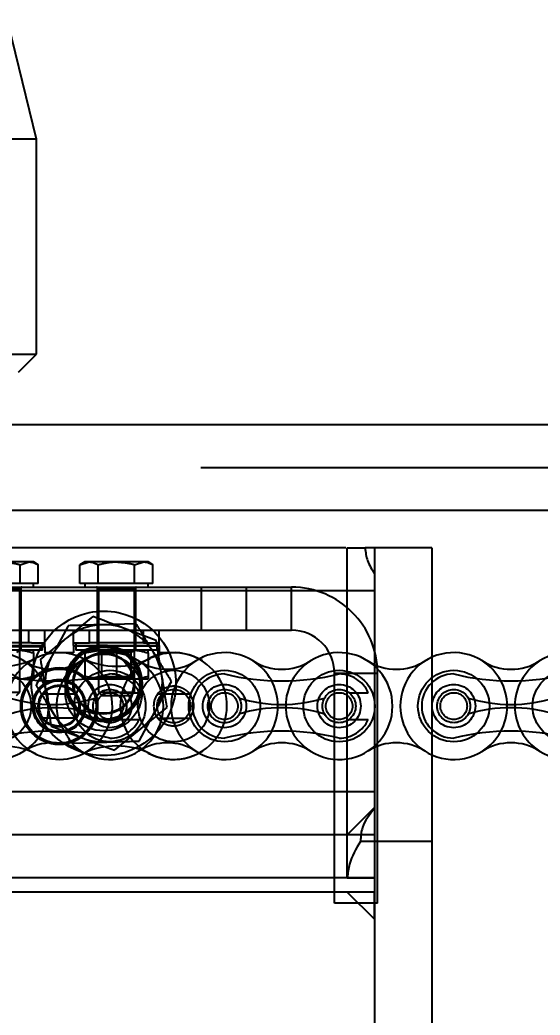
# Model space of a CAD drawing. Header units: metres. Extents: x 0 to 63075, y 0 to 44550.
# Drawn here: x 36154.2 to 36211.9, y 35200.9 to 35311.1 of the extents above; entities that cross this region are included whole.
import ezdxf

# ---------------------------------------------------------------- set-up
doc = ezdxf.new("R2010")
doc.units = ezdxf.units.M
doc.header["$LTSCALE"] = 75
doc.linetypes.add('DASHDOT', pattern=[25.4, 12.7, -6.35, 0, -6.35])
doc.linetypes.add('HIDDEN2', pattern=[4.7625, 3.175, -1.5875])
for name, color, linetype in [('18_COTAS', 7, 'Continuous'), ('SDM', 7, 'Continuous'), ('SFU', 3, 'DASHDOT'), ('SL4', 4, 'Continuous'), ('ST1', 7, 'HIDDEN2')]:
    doc.layers.add(name, color=color, linetype=linetype)
doc.styles.add('ROMANS', font='ROMANS.SHX')
doc.dimstyles.new('75___1-75', dxfattribs={"dimscale": 75, "dimtxt": 2.5, "dimasz": 2, "dimexe": 1.5, "dimexo": 1, "dimgap": 0.5, "dimtad": 1, "dimdec": 0, "dimzin": 12, "dimtxsty": 'ROMANS', "dimcen": 0, "dimclrd": 256, "dimclre": 256, "dimclrt": 3, "dimazin": 3, "dimtfac": 1, "dimtdec": 0, "dimtmove": 0, "dimatfit": 0, "dimfxl": 1, "dimlwd": -1, "dimlwe": -1, "dimarcsym": 0})

# ---------------------------------------------------------------- blocks, each defined once
blk = doc.blocks.new('*D31')
at = {"layer": 'Defpoints', "color": 0, "transparency": 16777216}
for p in [(35812.3, 35690.51), (35812.3, 35271.03), (40486.78, 35271.03)]:
    blk.add_point(p, dxfattribs=at)
at = {"layer": 'SDM', "transparency": 16777216}
for p, q in [((35812.3, 35346.03), (35812.3, 35803.01)), ((40486.78, 35346.03), (40486.78, 35803.01)), ((40336.78, 35690.51), (35962.3, 35690.51))]:
    blk.add_line(p, q, dxfattribs=at)
for points in [[(35962.3, 35715.51), (35962.3, 35665.51), (35812.3, 35690.51)], [(40336.78, 35715.51), (40336.78, 35665.51), (40486.78, 35690.51)]]:
    blk.add_solid(points, dxfattribs=at)
at = {"layer": 'SDM', "color": 3, "transparency": 16777216, "insert": (38149.54, 35821.76), "char_height": 187.5, "attachment_point": 5, "style": 'ROMANS'}
blk.add_mtext('4674', dxfattribs=at)
blk = doc.blocks.new('*D29')
at = {"layer": '18_COTAS', "transparency": 16777216}
for p, q in [((35812.3, 35346.03), (35812.3, 36814.27)), ((37225.01, 36776.77), (37225.01, 36814.27)), ((35962.3, 36701.77), (37075.01, 36701.77))]:
    blk.add_line(p, q, dxfattribs=at)
for points in [[(35962.3, 36726.77), (35962.3, 36676.77), (35812.3, 36701.77)], [(37075.01, 36726.77), (37075.01, 36676.77), (37225.01, 36701.77)]]:
    blk.add_solid(points, dxfattribs=at)
at = {"layer": 'Defpoints', "color": 0, "transparency": 16777216}
for p in [(37225.01, 36701.77), (37225.01, 36701.77), (35812.3, 35271.03)]:
    blk.add_point(p, dxfattribs=at)
at = {"layer": '18_COTAS', "color": 3, "transparency": 16777216, "insert": (36518.66, 36833.02), "char_height": 187.5, "attachment_point": 5, "style": 'ROMANS'}
blk.add_mtext('1413', dxfattribs=at)
blk = doc.blocks.new('A$Ce03ead7b')
at = {"layer": 'SFU'}
for p, q in [((343.75, 1756.95), (340.65, 1769.65)), ((343.75, 1756.95), (308.15, 1756.95)), ((343.75, 1733.15), (343.75, 1756.95)), ((308.15, 1733.15), (343.75, 1733.15)), ((341.75, 1731.15), (343.75, 1733.15)), ((342.93, 1710.15), (339.9, 1710.15)), ((341.92, 1709.84), (342.93, 1710.15)), ((343.4, 1710.15), (342.93, 1710.15)), ((343.94, 1709.84), (343.4, 1710.15)), ((348.56, 1709.84), (349.57, 1710.15)), ((349.1, 1710.15), (348.56, 1709.84)), ((349.57, 1710.15), (349.1, 1710.15)), ((352.6, 1710.15), (349.57, 1710.15)), ((355.63, 1710.15), (352.6, 1710.15)), ((354.62, 1709.84), (355.63, 1710.15)), ((356.1, 1710.15), (355.63, 1710.15)), ((356.64, 1709.84), (356.1, 1710.15)), ((341.92, 1707.75), (341.92, 1709.84)), ((343.94, 1707.75), (343.94, 1709.84)), ((348.56, 1707.75), (348.56, 1709.84)), ((350.58, 1707.75), (350.58, 1709.84)), ((354.62, 1707.75), (354.62, 1709.84)), ((356.64, 1707.75), (356.64, 1709.84)), ((254.29, 1707.35), (362.01, 1707.35)), ((341.9, 1707.15), (337.9, 1707.15)), ((341.92, 1707.75), (339.9, 1707.75)), ((341.9, 1695.74), (341.9, 1707.15)), ((342.93, 1707.75), (341.92, 1707.75)), ((342.05, 1702.59), (342.05, 1707.35)), ((343.94, 1707.75), (342.93, 1707.75)), ((343.4, 1707.35), (343.4, 1707.75)), ((349.57, 1707.75), (348.56, 1707.75)), ((349.1, 1707.75), (349.1, 1707.35)), ((350.58, 1707.75), (349.57, 1707.75)), ((350.45, 1707.35), (350.45, 1702.59)), ((352.6, 1707.75), (350.58, 1707.75)), ((354.6, 1707.15), (350.6, 1707.15)), ((350.6, 1707.15), (350.6, 1695.74)), ((354.62, 1707.75), (352.6, 1707.75)), ((354.6, 1695.74), (354.6, 1707.15)), ((355.63, 1707.75), (354.62, 1707.75)), ((354.75, 1702.59), (354.75, 1707.35)), ((356.64, 1707.75), (355.63, 1707.75)), ((356.1, 1707.35), (356.1, 1707.75)), ((362.01, 1702.59), (362.01, 1707.35)), ((362.01, 1707.35), (367.01, 1707.35)), ((367.01, 1702.59), (367.01, 1707.35)), ((367.01, 1707.35), (372.01, 1707.35)), ((372.01, 1702.59), (372.01, 1707.35)), ((254.29, 1702.59), (362.01, 1702.59)), ((342.05, 1701.19), (342.05, 1702.59)), ((342.9, 1701.19), (342.9, 1702.59)), ((344.65, 1701.19), (344.65, 1702.59)), ((347.85, 1701.19), (347.85, 1702.59)), ((349.6, 1701.19), (349.6, 1702.59)), ((350.45, 1702.59), (350.45, 1701.19)), ((354.75, 1701.19), (354.75, 1702.59)), ((355.6, 1701.19), (355.6, 1702.59)), ((357.35, 1701.19), (357.35, 1702.59)), ((362.01, 1702.59), (367.01, 1702.59)), ((367.01, 1702.59), (372.01, 1702.59)), ((344.65, 1700.84), (335.15, 1700.84)), ((344.65, 1700.75), (335.15, 1700.75)), ((344.4, 1700.39), (335.4, 1700.39)), ((343.18, 1701.19), (336.61, 1701.19)), ((341.9, 1700.36), (337.9, 1700.36)), ((341.55, 1700.12), (341.9, 1700.36)), ((341.9, 1700.36), (341.9, 1700.39)), ((342.05, 1700.39), (342.05, 1701.19)), ((343.18, 1701.19), (344.65, 1701.19)), ((344.4, 1700.39), (344.4, 1701.19)), ((344.65, 1700.75), (344.65, 1701.19)), ((344.65, 1700.75), (344.65, 1700.09)), ((347.85, 1701.19), (349.6, 1701.19)), ((347.85, 1700.88), (347.85, 1701.19)), ((347.85, 1700.88), (357.35, 1700.88)), ((347.85, 1700.88), (347.85, 1700.09)), ((347.85, 1700.84), (357.35, 1700.84)), ((348.1, 1701.19), (348.1, 1700.39)), ((357.1, 1700.39), (348.1, 1700.39)), ((349.1, 1700.08), (350.85, 1700.39)), ((355.6, 1701.19), (349.6, 1701.19)), ((350.45, 1701.19), (350.45, 1700.39)), ((350.6, 1700.39), (350.95, 1700.14)), ((350.6, 1700.39), (350.6, 1700.36)), ((354.6, 1700.36), (350.6, 1700.36)), ((350.6, 1700.36), (350.95, 1700.12)), ((354.25, 1700.14), (350.95, 1700.14)), ((350.95, 1700.14), (350.95, 1700.12)), ((354.25, 1700.12), (350.95, 1700.12)), ((350.95, 1700.12), (350.95, 1697.44)), ((352.6, 1700.08), (354.35, 1700.39)), ((354.25, 1700.14), (354.6, 1700.39)), ((354.25, 1700.12), (354.6, 1700.36)), ((354.25, 1700.12), (354.25, 1700.14)), ((354.25, 1697.44), (354.25, 1700.12)), ((354.6, 1700.36), (354.6, 1700.39)), ((354.75, 1700.39), (354.75, 1701.19)), ((355.6, 1701.19), (357.35, 1701.19)), ((357.1, 1700.39), (357.1, 1701.19)), ((357.35, 1700.88), (357.35, 1701.19)), ((357.35, 1700.88), (357.35, 1700.09)), ((343.4, 1700.08), (343.4, 1697.5)), ((346.25, 1700.09), (344.65, 1700.09)), ((347.85, 1700.09), (346.25, 1700.09)), ((349.1, 1700.08), (349.1, 1697.5)), ((352.6, 1700.08), (352.6, 1697.5)), ((356.1, 1700.08), (356.1, 1697.5)), ((358.95, 1700.09), (357.35, 1700.09)), ((341.9, 1697.19), (341.55, 1697.44)), ((341.65, 1697.19), (343.4, 1697.19)), ((349.1, 1697.5), (350.85, 1697.19)), ((349.1, 1697.19), (350.85, 1697.19)), ((350.95, 1697.46), (350.6, 1697.22)), ((350.95, 1697.44), (350.6, 1697.19)), ((350.6, 1697.22), (354.6, 1697.22)), ((350.85, 1697.19), (354.35, 1697.19)), ((350.95, 1697.46), (354.25, 1697.46)), ((350.95, 1697.44), (354.25, 1697.44)), ((352.6, 1697.5), (354.35, 1697.19)), ((354.6, 1697.22), (354.25, 1697.46)), ((354.6, 1697.19), (354.25, 1697.44)), ((354.35, 1697.19), (356.1, 1697.19)), ((376.77, 1697.83), (381.53, 1697.83)), ((376.77, 1672.35), (376.77, 1697.83)), ((381.53, 1672.35), (381.53, 1697.83)), ((337.9, 1695.74), (341.9, 1695.74)), ((341.51, 1695.35), (341.9, 1695.74)), ((350.6, 1695.74), (354.6, 1695.74)), ((350.6, 1695.74), (350.99, 1695.35)), ((354.21, 1695.35), (354.6, 1695.74)), ((360.73, 1695.52), (360.55, 1695.73)), ((348.03, 1695.52), (344.47, 1695.52)), ((350.99, 1695.35), (354.21, 1695.35)), ((357.26, 1695.64), (357.17, 1695.52)), ((360.73, 1695.52), (357.17, 1695.52)), ((348.03, 1692.85), (344.47, 1692.85)), ((344.56, 1692.74), (344.47, 1692.85)), ((348.03, 1692.85), (347.85, 1692.65)), ((357.17, 1692.85), (360.73, 1692.85)), ((381.53, 1672.35), (376.77, 1672.35))]:
    blk.add_line(p, q, dxfattribs=at)
at = {"layer": 'SFU', "flags": 128}
for points in [[(358.95, 1700.09), (357.74, 1699.97), (356.33, 1699.48)], [(344.47, 1695.52), (344.67, 1695.76), (344.78, 1695.87)], [(357.17, 1692.85), (357.37, 1692.62), (357.48, 1692.51)]]:
    blk.add_lwpolyline(points, dxfattribs=at)
at = {"layer": 'SFU'}
for centre, radius in [((346.25, 1694.19), 4.26), ((346.25, 1694.19), 4.1), ((346.25, 1694.19), 4.1), ((346.25, 1694.19), 4.1), ((346.25, 1694.19), 4.1), ((358.95, 1694.19), 3.96), ((346.25, 1694.19), 2.95), ((346.25, 1694.19), 2.89), ((346.25, 1694.19), 2.8), ((346.25, 1694.19), 2.31), ((358.95, 1694.19), 1.85)]:
    blk.add_circle(centre, radius, dxfattribs=at)
for centre, radius, start, end in [((342.1, 1707.15), 0.2, 90, 180), ((350.4, 1707.15), 0.2, 0, 90), ((354.8, 1707.15), 0.2, 90, 180), ((372.01, 1697.83), 9.52, 0, 90), ((372.01, 1697.83), 4.76, 0, 90), ((339.9, 1707), 8.4, 243.6408, 296.3592), ((346.25, 1694.19), 5.9, 90, 296.3592), ((346.25, 1694.19), 5.9, 296.3592, 90), ((352.6, 1707), 8.4, 243.6408, 296.3592), ((358.95, 1694.19), 5.92, 57.5667, 302.4333), ((358.95, 1694.19), 5.9, 243.6408, 90), ((346.25, 1694.19), 2.23, 143.1301, 216.8699), ((346.25, 1694.19), 2.22, 323.1301, 36.8699), ((358.95, 1694.19), 2.23, 143.1301, 216.8699), ((358.95, 1694.19), 2.22, 323.1301, 36.8699), ((339.9, 1681.38), 8.4, 63.6408, 116.3592), ((352.6, 1681.38), 8.4, 63.6408, 116.3592)]:
    blk.add_arc(centre, radius, start, end, dxfattribs=at)
for points, knots in [([(339.9, 1710.15), (340.45, 1710.11), (341.13, 1710.06), (341.79, 1709.88), (341.92, 1709.84)], [0, 0, 0, 0, 0.801725, 1, 1, 1, 1]), ([(342.93, 1710.15), (342.95, 1710.15), (343.29, 1710.15), (343.63, 1709.99), (343.94, 1709.84)], [0, 0, 0, 0, 0.070174, 1, 1, 1, 1]), ([(349.57, 1710.15), (349.59, 1710.15), (349.93, 1710.15), (350.27, 1709.99), (350.58, 1709.84)], [0, 0, 0, 0, 0.070174, 1, 1, 1, 1]), ([(350.58, 1709.84), (351.1, 1709.97), (351.76, 1710.14), (352.45, 1710.15), (352.6, 1710.15)], [0, 0, 0, 0, 0.778131, 1, 1, 1, 1]), ([(352.6, 1710.15), (353.15, 1710.11), (353.83, 1710.06), (354.49, 1709.88), (354.62, 1709.84)], [0, 0, 0, 0, 0.801725, 1, 1, 1, 1]), ([(355.63, 1710.15), (355.65, 1710.15), (355.99, 1710.15), (356.33, 1709.99), (356.64, 1709.84)], [0, 0, 0, 0, 0.070174, 1, 1, 1, 1]), ([(341.65, 1700.39), (341.69, 1700.39), (342.28, 1700.39), (342.86, 1700.23), (343.4, 1700.08)], [0, 0, 0, 0, 0.0701742, 1, 1, 1, 1]), ([(343.4, 1700.08), (343.4, 1700.12), (343.4, 1700.31), (343.4, 1700.35), (343.4, 1700.39)], [0, 0, 0, 0, 0.257551, 1, 1, 1, 1]), ([(349.1, 1700.08), (349.1, 1700.12), (349.1, 1700.31), (349.1, 1700.35), (349.1, 1700.39)], [0, 0, 0, 0, 0.257551, 1, 1, 1, 1]), ([(350.85, 1700.39), (350.89, 1700.39), (351.48, 1700.39), (352.06, 1700.23), (352.6, 1700.08)], [0, 0, 0, 0, 0.070174, 1, 1, 1, 1]), ([(354.35, 1700.39), (354.39, 1700.39), (354.98, 1700.39), (355.56, 1700.23), (356.1, 1700.08)], [0, 0, 0, 0, 0.0701742, 1, 1, 1, 1]), ([(356.1, 1700.08), (356.1, 1700.12), (356.1, 1700.31), (356.1, 1700.35), (356.1, 1700.39)], [0, 0, 0, 0, 0.257551, 1, 1, 1, 1]), ([(341.65, 1697.19), (341.69, 1697.19), (342.28, 1697.19), (342.86, 1697.35), (343.4, 1697.5)], [0, 0, 0, 0, 0.0701742, 1, 1, 1, 1]), ([(343.4, 1697.5), (343.4, 1697.46), (343.4, 1697.27), (343.4, 1697.23), (343.4, 1697.19)], [0, 0, 0, 0, 0.257551, 1, 1, 1, 1]), ([(349.1, 1697.5), (349.1, 1697.46), (349.1, 1697.27), (349.1, 1697.23), (349.1, 1697.19)], [0, 0, 0, 0, 0.257551, 1, 1, 1, 1]), ([(350.85, 1697.19), (350.89, 1697.19), (351.48, 1697.19), (352.06, 1697.35), (352.6, 1697.5)], [0, 0, 0, 0, 0.070174, 1, 1, 1, 1]), ([(354.35, 1697.19), (354.39, 1697.19), (354.98, 1697.19), (355.56, 1697.35), (356.1, 1697.5)], [0, 0, 0, 0, 0.0701742, 1, 1, 1, 1]), ([(356.1, 1697.5), (356.1, 1697.46), (356.1, 1697.27), (356.1, 1697.23), (356.1, 1697.19)], [0, 0, 0, 0, 0.257551, 1, 1, 1, 1]), ([(344.47, 1695.52), (344.58, 1695.65), (344.8, 1695.91), (345.24, 1696.19), (345.73, 1696.37), (346.25, 1696.44), (346.77, 1696.37), (347.26, 1696.19), (347.7, 1695.91), (347.92, 1695.65), (348.03, 1695.52)], [0, 0, 0, 0, 0.130043, 0.255982, 0.379107, 0.5, 0.620893, 0.744018, 0.869957, 1, 1, 1, 1]), ([(357.17, 1695.52), (357.28, 1695.65), (357.5, 1695.91), (357.94, 1696.19), (358.43, 1696.37), (358.95, 1696.44), (359.47, 1696.37), (359.96, 1696.19), (360.4, 1695.91), (360.62, 1695.65), (360.73, 1695.52)], [0, 0, 0, 0, 0.130043, 0.255982, 0.379107, 0.5, 0.620893, 0.744018, 0.869957, 1, 1, 1, 1]), ([(348.03, 1692.85), (347.92, 1692.73), (347.7, 1692.47), (347.26, 1692.19), (346.77, 1692.01), (346.25, 1691.94), (345.73, 1692.01), (345.24, 1692.19), (344.8, 1692.47), (344.58, 1692.73), (344.47, 1692.85)], [0, 0, 0, 0, 0.130043, 0.255982, 0.379107, 0.5, 0.620893, 0.744018, 0.869957, 1, 1, 1, 1]), ([(360.73, 1692.85), (360.62, 1692.73), (360.4, 1692.47), (359.96, 1692.19), (359.47, 1692.01), (358.95, 1691.94), (358.43, 1692.01), (357.94, 1692.19), (357.5, 1692.47), (357.28, 1692.73), (357.17, 1692.85)], [0, 0, 0, 0, 0.130043, 0.255982, 0.379107, 0.5, 0.620893, 0.744018, 0.869957, 1, 1, 1, 1])]:
    blk.add_open_spline(points, degree=3, knots=knots, dxfattribs=at)
at = {"layer": 'SL4'}
for p, q in [((285.02, 1725.35), (1004.76, 1725.35)), ((1004.76, 1715.83), (296.87, 1715.83)), ((378.02, 1711.7), (301.19, 1711.7)), ((378.19, 1706.94), (378.19, 1711.7)), ((381.19, 1711.7), (380.16, 1711.7)), ((381.19, 1711.7), (381.19, 1708.88)), ((387.54, 1711.7), (381.19, 1711.7)), ((381.19, 1711.7), (381.19, 1679.2)), ((387.54, 1711.7), (387.54, 1679.2)), ((378.19, 1706.94), (305.7, 1706.94)), ((381.19, 1706.94), (378.19, 1706.94)), ((378.19, 1684.71), (378.19, 1706.94)), ((350, 1704.11), (347.09, 1701.74)), ((357.02, 1701.44), (353.51, 1702.77)), ((345.37, 1691.96), (348.88, 1690.63)), ((352.38, 1689.29), (355.3, 1691.66)), ((378.19, 1684.71), (326.19, 1684.71)), ((378.19, 1679.95), (378.19, 1684.71)), ((381.19, 1684.71), (378.19, 1684.71)), ((378.19, 1679.95), (381.19, 1682.95)), ((381.19, 1682.86), (381.19, 1679.2)), ((378.19, 1679.95), (324.21, 1679.95)), ((378.19, 1675.19), (378.19, 1679.95)), ((381.19, 1679.2), (379.66, 1679.2)), ((381.19, 1679.2), (381.19, 1675.19)), ((387.54, 1679.2), (381.19, 1679.2)), ((381.19, 1679.2), (381.19, 1567.5)), ((387.54, 1679.2), (387.54, 1567.5)), ((381.19, 1675.19), (326.5, 1675.19)), ((378.19, 1675.19), (381.19, 1675.19)), ((381.19, 1675.19), (381.19, 1673.6)), ((381.19, 1673.6), (327.22, 1673.6)), ((378.19, 1673.6), (381.19, 1670.6)), ((381.19, 1673.6), (378.19, 1673.6)), ((381.19, 1670.6), (381.19, 1673.6))]:
    blk.add_line(p, q, dxfattribs=at)
for start, end in [(69.1229, 129.1229), (9.1229, 69.1229), (129.1229, 189.1229), (309.1229, 9.1229), (189.1229, 249.1229), (249.1229, 309.1229)]:
    blk.add_arc((351.19, 1696.7), 6.5, start, end, dxfattribs=at)
for points, knots in [([(378.19, 1711.7), (378.26, 1711.7), (378.39, 1711.7), (379.19, 1711.7), (379.84, 1711.7), (380.16, 1711.7)], [0, 0, 0, 0, 0.331384, 0.661532, 1, 1, 1, 1]), ([(380.16, 1711.7), (380.21, 1711.22), (380.32, 1710.24), (380.9, 1709.34), (381.19, 1708.88)], [0, 0, 0, 0, 0.485291, 1, 1, 1, 1]), ([(353.51, 1702.77), (353.43, 1702.8), (352.24, 1703.26), (351.08, 1703.7), (350, 1704.11)], [0, 0, 0, 0, 0.070215, 1, 1, 1, 1]), ([(347.09, 1701.74), (347.02, 1701.69), (346.04, 1700.89), (345.08, 1700.1), (344.18, 1699.37)], [0, 0, 0, 0, 0.070215, 1, 1, 1, 1]), ([(357.61, 1697.73), (357.56, 1698.03), (357.36, 1699.29), (357.17, 1700.51), (357.02, 1701.44)], [0, 0, 0, 0, 0.241851, 1, 1, 1, 1]), ([(344.18, 1699.37), (344.33, 1698.45), (344.53, 1697.23), (344.73, 1695.97), (344.78, 1695.67)], [0, 0, 0, 0, 0.7581486, 1, 1, 1, 1]), ([(358.21, 1694.03), (358.16, 1694.3), (357.97, 1695.5), (357.77, 1696.76), (357.61, 1697.73)], [0, 0, 0, 0, 0.223713, 1, 1, 1, 1]), ([(344.78, 1695.67), (344.93, 1694.7), (345.13, 1693.44), (345.33, 1692.23), (345.37, 1691.96)], [0, 0, 0, 0, 0.776287, 1, 1, 1, 1]), ([(355.3, 1691.66), (355.36, 1691.71), (356.35, 1692.51), (357.31, 1693.3), (358.21, 1694.03)], [0, 0, 0, 0, 0.070215, 1, 1, 1, 1]), ([(348.88, 1690.63), (348.96, 1690.6), (350.14, 1690.14), (351.31, 1689.7), (352.38, 1689.29)], [0, 0, 0, 0, 0.070215, 1, 1, 1, 1]), ([(381.19, 1682.86), (380.65, 1682.18), (379.75, 1681.03), (379.68, 1679.73), (379.66, 1679.2)], [0, 0, 0, 0, 0.595978, 1, 1, 1, 1]), ([(379.66, 1679.2), (379.16, 1678.39), (378.39, 1677.14), (378.25, 1675.7), (378.19, 1675.19)], [0, 0, 0, 0, 0.648144, 1, 1, 1, 1])]:
    blk.add_open_spline(points, degree=3, knots=knots, dxfattribs=at)
at = {"layer": 'ST1'}
for p, q in [((4.76, 1720.59), (1004.76, 1720.59)), ((1004.76, 1715.83), (4.76, 1715.83)), ((381.19, 1706.94), (86.44, 1706.94)), ((381.19, 1706.94), (378.19, 1706.94)), ((347.26, 1703.09), (345.47, 1699.79)), ((354.76, 1703.31), (351.01, 1703.2)), ((352.98, 1695.67), (355.11, 1695.67)), ((378.38, 1695.67), (380.51, 1695.67)), ((355.13, 1690.31), (356.91, 1693.61)), ((352.98, 1692.71), (355.11, 1692.71)), ((378.38, 1692.71), (380.51, 1692.71)), ((347.63, 1690.09), (351.38, 1690.2)), ((381.19, 1684.71), (81.19, 1684.71)), ((381.19, 1684.71), (378.19, 1684.71)), ((381.19, 1679.95), (378.19, 1679.95)), ((378.19, 1675.19), (91.19, 1675.19))]:
    blk.add_line(p, q, dxfattribs=at)
at = {"layer": 'ST1', "flags": 128}
blk.add_lwpolyline([(348.7, 1689.19), (348.1, 1689.63), (347.27, 1690.47)], dxfattribs=at)
at = {"layer": 'ST1'}
for centre, radius in [((351.19, 1696.7), 8), ((351.19, 1696.7), 4.25), ((351.19, 1696.7), 4.2), ((351.19, 1696.7), 4), ((351.19, 1695.7), 4.25), ((351.19, 1696.7), 3.4), ((351.19, 1696.7), 3.31), ((339.18, 1694.19), 3.96), ((351.88, 1694.19), 3.96), ((364.58, 1694.19), 3.96), ((377.28, 1694.19), 3.96), ((389.98, 1694.19), 3.96), ((402.68, 1694.19), 3.96), ((351.88, 1694.19), 2.4), ((351.88, 1694.19), 1.85), ((364.58, 1694.19), 2.4), ((364.58, 1694.19), 1.85), ((377.28, 1694.19), 2.4), ((377.28, 1694.19), 1.84), ((389.98, 1694.19), 2.4), ((389.98, 1694.19), 1.84), ((351.88, 1694.19), 1.48), ((364.58, 1694.19), 1.48), ((377.28, 1694.19), 1.48), ((389.98, 1694.19), 1.48)]:
    blk.add_circle(centre, radius, dxfattribs=at)
for centre, radius, start, end in [((339.18, 1694.19), 5.92, 57.5667, 302.4333), ((345.53, 1704.18), 5.92, 237.5667, 302.4333), ((339.18, 1694.19), 5.92, 302.4332, 57.5667), ((351.88, 1694.19), 5.92, 122.4333, 203.6686), ((351.88, 1694.19), 5.92, 237.5667, 122.4333), ((358.23, 1704.18), 5.92, 237.5667, 302.4333), ((364.58, 1694.19), 5.92, 57.5667, 302.4333), ((370.93, 1704.18), 5.92, 237.5667, 302.4333), ((364.58, 1694.19), 5.92, 302.4332, 57.5668), ((377.28, 1694.19), 5.92, 122.4332, 237.5668), ((377.28, 1694.19), 5.92, 237.5667, 122.4333), ((383.63, 1704.18), 5.92, 237.5667, 302.4333), ((389.98, 1694.19), 5.92, 57.5667, 302.4333), ((396.33, 1704.18), 5.92, 237.5667, 302.4333), ((389.98, 1694.19), 5.92, 302.4332, 57.5668), ((402.68, 1694.19), 5.92, 122.4332, 237.5668), ((402.68, 1694.19), 5.92, 237.5667, 122.4333), ((345.53, 1723.29), 26.32, 256.0401, 283.9599), ((351.88, 1694.19), 3.55, 24.5534, 90), ((364.58, 1694.19), 3.55, 90, 270), ((370.93, 1723.29), 26.32, 256.0401, 283.9599), ((377.28, 1694.19), 3.55, 24.5534, 90), ((389.98, 1694.19), 3.55, 90, 270), ((396.33, 1723.29), 26.32, 256.0401, 283.9599), ((345.53, 1710.54), 16.17, 252.993, 287.007), ((370.93, 1710.54), 16.17, 252.993, 287.007), ((396.33, 1710.54), 16.17, 252.993, 287.007), ((345.53, 1677.84), 16.17, 72.993, 107.007), ((370.93, 1677.84), 16.17, 72.993, 107.007), ((396.33, 1677.84), 16.17, 72.993, 107.007), ((351.88, 1694.19), 3.55, 270, 335.4466), ((377.28, 1694.19), 3.55, 270, 335.4466), ((345.53, 1665.09), 26.32, 76.0401, 103.9599), ((370.93, 1665.09), 26.32, 76.0401, 103.9599), ((396.33, 1665.09), 26.32, 76.0401, 103.9599), ((345.53, 1684.2), 5.92, 57.5667, 122.4333), ((358.23, 1684.2), 5.92, 57.5667, 122.4333), ((370.93, 1684.2), 5.92, 57.5667, 122.4333), ((383.63, 1684.2), 5.92, 57.5667, 122.4333), ((396.33, 1684.2), 5.92, 57.5667, 122.4333)]:
    blk.add_arc(centre, radius, start, end, dxfattribs=at)
for points, knots in [([(351.01, 1703.2), (350.92, 1703.19), (349.65, 1703.16), (348.41, 1703.12), (347.26, 1703.09)], [0, 0, 0, 0, 0.070215, 1, 1, 1, 1]), ([(354.76, 1703.31), (354.92, 1703.04), (355.57, 1702), (356.23, 1700.91), (356.73, 1700.11)], [0, 0, 0, 0, 0.257551, 1, 1, 1, 1]), ([(345.47, 1699.79), (345.43, 1699.71), (344.83, 1698.59), (344.24, 1697.5), (343.69, 1696.48)], [0, 0, 0, 0, 0.0702148, 1, 1, 1, 1]), ([(356.73, 1700.11), (356.91, 1699.82), (357.57, 1698.74), (358.22, 1697.69), (358.7, 1696.92)], [0, 0, 0, 0, 0.268634, 1, 1, 1, 1]), ([(356.91, 1693.61), (356.96, 1693.69), (357.56, 1694.81), (358.15, 1695.9), (358.7, 1696.92)], [0, 0, 0, 0, 0.070215, 1, 1, 1, 1]), ([(343.69, 1696.48), (343.86, 1696.22), (344.5, 1695.17), (345.17, 1694.09), (345.66, 1693.29)], [0, 0, 0, 0, 0.257551, 1, 1, 1, 1]), ([(345.66, 1693.29), (345.84, 1693), (346.51, 1691.92), (347.15, 1690.86), (347.63, 1690.09)], [0, 0, 0, 0, 0.268634, 1, 1, 1, 1]), ([(351.38, 1690.2), (351.47, 1690.21), (352.74, 1690.24), (353.98, 1690.28), (355.13, 1690.31)], [0, 0, 0, 0, 0.070215, 1, 1, 1, 1])]:
    blk.add_open_spline(points, degree=3, knots=knots, dxfattribs=at)

msp = doc.modelspace()

# ---------------------------------------------------------------- block references
at = {"layer": 'SDM'}
msp.add_blockref('A$Ce03ead7b', (35812.3, 33540.91), dxfattribs=at)

# ---------------------------------------------------------------- dimensions: what is measured, and where the dimension line sits
at = {"layer": '18_COTAS'}
dim = msp.add_linear_dim(base=(37225.01, 36701.77), p1=(35812.3, 35271.03), p2=(37225.01, 36701.77), dimstyle='75___1-75', dxfattribs=at)
dim.commit()
dim.dimension.update_dxf_attribs({"geometry": '*D29', "text_midpoint": (36518.66, 36833.02)})
at = {"layer": 'SDM'}
dim = msp.add_linear_dim(base=(35812.3, 35690.51), p1=(40486.78, 35271.03), p2=(35812.3, 35271.03), dimstyle='75___1-75', override={"dimtmove": 1}, dxfattribs=at)
dim.commit()
dim.dimension.update_dxf_attribs({"geometry": '*D31', "text_midpoint": (38149.54, 35821.76)})

doc.saveas('drawing.dxf')
